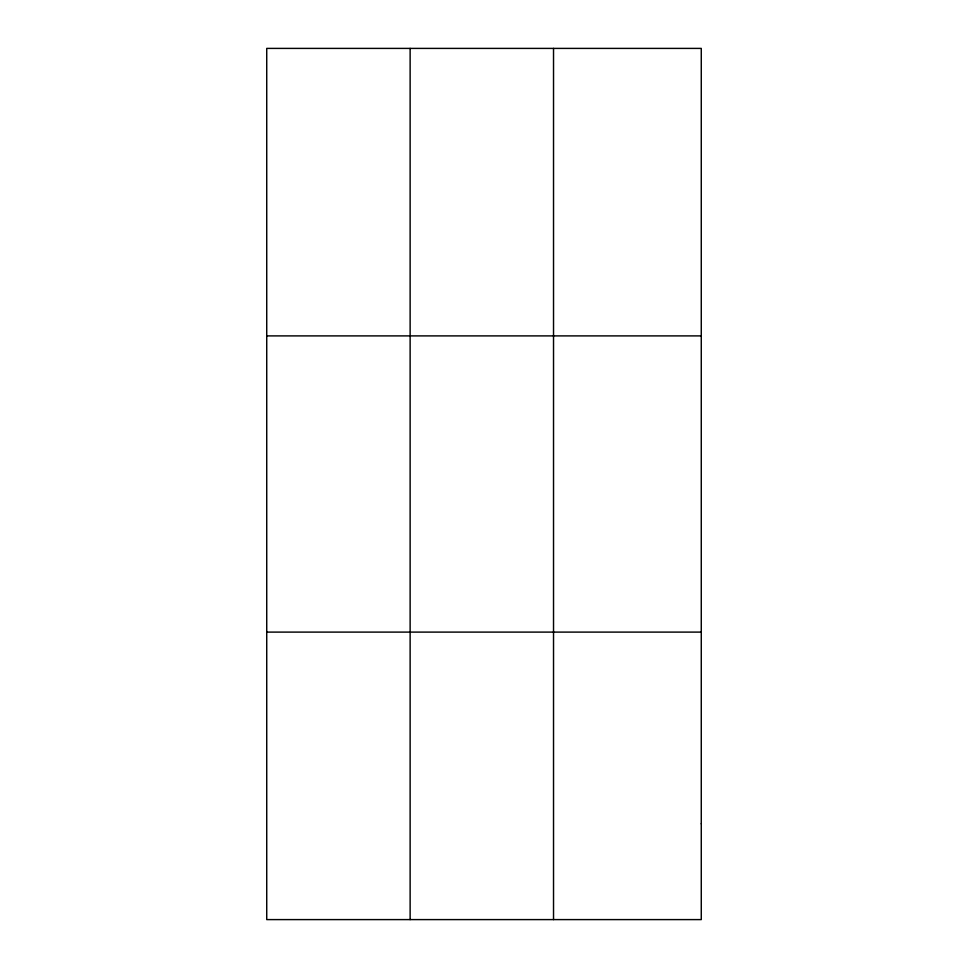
<?xml version="1.0" encoding="UTF-8"?>
<svg xmlns="http://www.w3.org/2000/svg" width="968" height="968" viewBox="0 0 968 968"><rect width="100%" height="100%" fill="white"/><g stroke="black" fill="none" stroke-linecap="round" stroke-linejoin="round"><path stroke-width="1.45" d="M410.129 48.4L410.129 919.6M553.527 48.4L553.527 919.6M266.732 335.896L701.268 335.896M266.732 632.104L701.268 632.104M701.268 823.768L701.268 919.6L266.732 919.6L266.732 48.4L701.268 48.4L701.268 823.768"/></g></svg>
